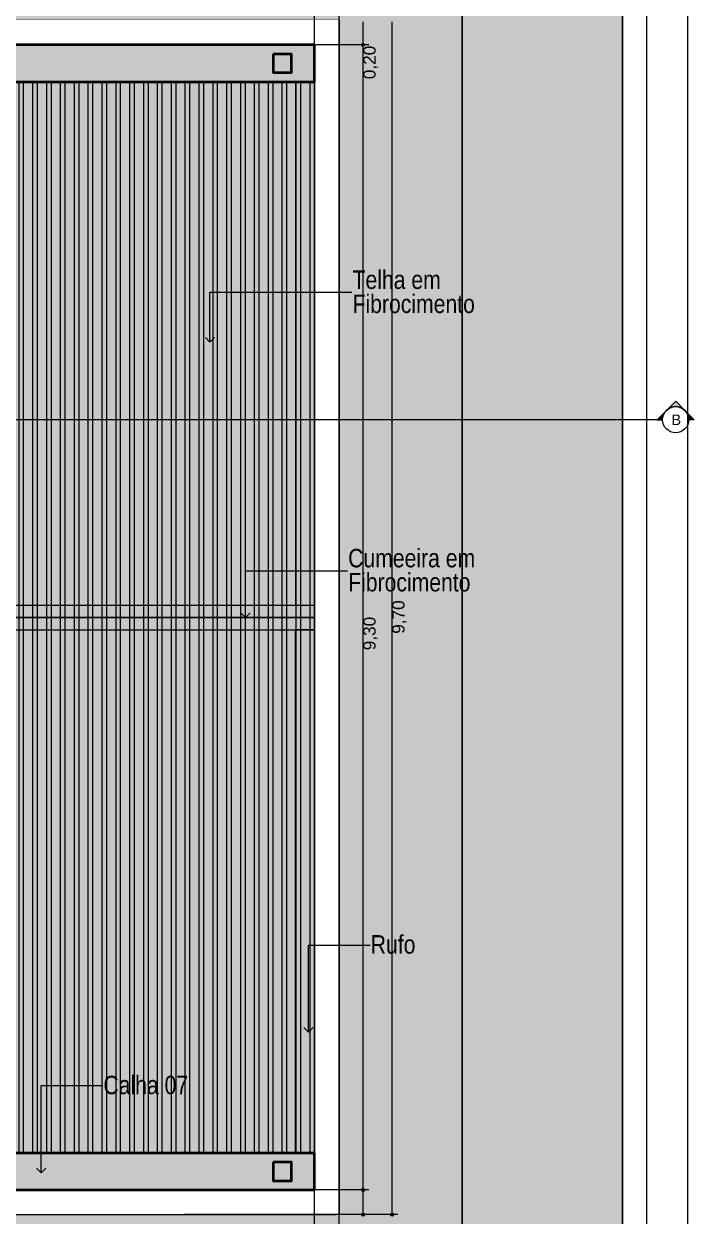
# Model space of a CAD drawing. Header units: metres. Extents: x -77 to -16.6, y -68.5 to -27.7.
# Drawn here: x -46.57 to -41.13, y -42.31 to -32.63 of the extents above; entities that cross this region are included whole.
import ezdxf

# ---------------------------------------------------------------- set-up
doc = ezdxf.new("R2010")
doc.units = ezdxf.units.M
doc.header["$MEASUREMENT"] = 0
doc.linetypes.add('Dot & Dashed', pattern=[0.012, 0.01, -0.001, 0, -0.001])
doc.linetypes.add('Wipeout_Contour', pattern=[1, 0, -1])
for name, color, linetype, lineweight in [('01_PLANTA COBERTURA_5_0_Caneta_No__7', 7, 'Continuous', 13), ('01_PLANTA COBERTURA_5_COBERTURA-LINHAS.EXEC_Caneta_No__241', 7, 'Continuous', 13), ('01_PLANTA COBERTURA_5_ESTRUTURA-COB.EST_Caneta_No__1', 7, 'Continuous', 35), ('01_PLANTA COBERTURA_5_ESTRUTURA-COB.EST_Caneta_No__241', 7, 'Continuous', 13), ('01_PLANTA COBERTURA_5_LAJES.EST_Caneta_No__241', 7, 'Continuous', 13), ('01_PLANTA COBERTURA_5_LAJES.EST_Caneta_No__98', 7, 'Continuous', 0), ('01_PLANTA COBERTURA_5_LAJES.EST_Caneta_No__99', 7, 'Continuous', 20), ('01_PLANTA COBERTURA_5_PAREDE CONSTRUIR_Caneta_No__241', 7, 'Continuous', 13), ('01_PLANTA COBERTURA_5_TERRENO.ARQ_Caneta_No__241', 7, 'Continuous', 13)]:
    doc.layers.add(name, color=color, linetype=linetype, lineweight=lineweight)
for name, color, linetype, lineweight, true_color in [('01_PLANTA COBERTURA_5_COTAS IMPLANTAÇÃO.EXEC_Caneta_No__25', 7, 'Continuous', 13, 0x982312), ('01_PLANTA COBERTURA_5_ESTRUTURA-COB.EST_Caneta_No__13', 7, 'Continuous', 0, 0xaaaaaa), ('01_PLANTA COBERTURA_5_ESTRUTURA-COB.EST_Caneta_No__19', 7, 'Continuous', 0, 0xe9e9e9), ('01_PLANTA COBERTURA_5_ESTRUTURA-COB.EST_Caneta_No__9', 7, 'Continuous', 5, 0x020202), ('01_PLANTA COBERTURA_5_LAJES.EST_Caneta_No__18', 7, 'Continuous', 0, 0xdfdfdf), ('01_PLANTA COBERTURA_5_LAJES.EST_Caneta_No__19', 7, 'Continuous', 0, 0xe9e9e9)]:
    doc.layers.add(name, color=color, linetype=linetype, lineweight=lineweight, true_color=true_color)
for name, color, linetype in [('01_PLANTA COBERTURA_5_ESTRUTURA-COB.EST', 7, 'Continuous'), ('01_PLANTA COBERTURA_5_LAJES.EST', 7, 'Continuous'), ('01_PLANTA COBERTURA_5_PAREDE CONSTRUIR', 7, 'Continuous'), ('01_PLANTA COBERTURA_5_TERRENO.ARQ', 7, 'Continuous')]:
    doc.layers.add(name, color=color, linetype=linetype)
doc.styles.add('GENERATED_STYLE_1', font='arial.ttf')
doc.styles.add('GENERATED_STYLE_2', font='ARIALN.TTF')
pattern_1 = [(90, (0, 0), (-0.1125, 0), []), (90, (-0.0375, 2e-18), (-0.1125, 0), [])]

msp = doc.modelspace()

# ---------------------------------------------------------------- hatches: boundary and pattern name
at = {"layer": '01_PLANTA COBERTURA_5_COTAS IMPLANTAÇÃO.EXEC_Caneta_No__25', "linetype": 'Continuous', "lineweight": 13, "true_color": 0x982312}
for points in [[(-43.8314, -32.7997), (-43.8304, -32.8045), (-43.8277, -32.8085), (-43.8237, -32.8112), (-43.8189, -32.8122), (-43.8141, -32.8112), (-43.81, -32.8085), (-43.8073, -32.8045), (-43.8064, -32.7997), (-43.8073, -32.7949), (-43.81, -32.7909), (-43.8141, -32.7881), (-43.8189, -32.7872), (-43.8237, -32.7881), (-43.8277, -32.7909), (-43.8304, -32.7949)], [(-43.8314, -42.1002), (-43.8304, -42.105), (-43.8277, -42.109), (-43.8237, -42.1117), (-43.8189, -42.1127), (-43.8141, -42.1117), (-43.81, -42.109), (-43.8073, -42.105), (-43.8064, -42.1002), (-43.8073, -42.0954), (-43.81, -42.0913), (-43.8141, -42.0886), (-43.8189, -42.0877), (-43.8237, -42.0886), (-43.8277, -42.0913), (-43.8304, -42.0954)], [(-43.8314, -42.3002), (-43.8304, -42.305), (-43.8277, -42.309), (-43.8237, -42.3117), (-43.8189, -42.3127), (-43.8141, -42.3117), (-43.81, -42.309), (-43.8073, -42.305), (-43.8064, -42.3002), (-43.8073, -42.2954), (-43.81, -42.2913), (-43.8141, -42.2886), (-43.8189, -42.2877), (-43.8237, -42.2886), (-43.8277, -42.2913), (-43.8304, -42.2954)], [(-43.5965, -42.3002), (-43.5955, -42.305), (-43.5928, -42.309), (-43.5888, -42.3117), (-43.584, -42.3127), (-43.5792, -42.3117), (-43.5751, -42.309), (-43.5724, -42.305), (-43.5715, -42.3002), (-43.5724, -42.2954), (-43.5751, -42.2913), (-43.5792, -42.2886), (-43.584, -42.2877), (-43.5888, -42.2886), (-43.5928, -42.2913), (-43.5955, -42.2954)]]:
    msp.add_hatch(color=24, dxfattribs=at).paths.add_polyline_path(points)
at = {"layer": '01_PLANTA COBERTURA_5_LAJES.EST', "linetype": 'Continuous', "lineweight": 0, "true_color": 0x000000}
for points in [[(-41.2062, -35.7696), (-41.2812, -35.6946), (-41.3562, -35.7696, -0.414214)], [(-41.4312, -35.8446), (-41.3873, -35.8446, -0.198912), (-41.3562, -35.7696)], [(-41.1312, -35.8446), (-41.2062, -35.7696, -0.198912), (-41.1751, -35.8446)]]:
    msp.add_hatch(color=18, dxfattribs=at).paths.add_polyline_path(points)
at = {"layer": '01_PLANTA COBERTURA_5_LAJES.EST_Caneta_No__18', "linetype": 'Continuous', "lineweight": 0, "true_color": 0xdfdfdf}
h = msp.add_hatch(dxfattribs=at)
h.set_pattern_fill('Piso_Externo__0005', color=254, style=0, pattern_type=2)
h.set_pattern_definition([(45, (0, 0.6), (-0.1909188, 0.1909188), [0, -0.18, 0, -0.27]), (110, (0.6, 0.6), (0.253717, 0.09234544), [0, -0.132, 0, -0.228])])
h.paths.add_polyline_path([(-76.514, -65.1016), (-73.814, -65.1016, -0.414214), (-75.814, -67.1016), (-66.814, -67.1016, -0.414214), (-68.814, -65.1016), (-68.814, -62.301), (-68.814, -45.4002, -0.414214), (-66.514, -43.1002), (-65.914, -43.1002), (-65.914, -42.3002), (-66.514, -42.3002), (-66.514, -38.2041), (-65.114, -38.2041), (-65.114, -36.7038), (-66.514, -36.7038), (-66.514, -32.5997), (-65.114, -32.5997), (-56.714, -32.5997), (-53.814, -32.5997), (-44.014, -32.5997), (-44.014, -42.3002), (-53.814, -42.3002), (-53.814, -47.1002), (-44.014, -47.1002), (-44.014, -50.8516), (-45.6136, -50.8516), (-45.6136, -52.3506), (-44.014, -52.3506), (-44.014, -60.3006), (-48.9163, -60.3006), (-48.9163, -61.1006), (-44.3609, -61.1006), (-44.3609, -67.1016), (-44.014, -67.1016), (-41.514, -67.1016), (-41.514, -28.1016), (-41.714, -28.1016), (-41.714, -60.3006), (-43.014, -60.3006), (-43.014, -30.0016), (-66.514, -30.0016), (-66.514, -28.1016), (-76.514, -28.1016)])
h.paths.add_polyline_path([(-73.814, -45.1016), (-76.314, -45.1016), (-76.314, -43.0892), (-75.7984, -43.0908, -0.414214), (-73.8139, -45.0876)], flags=0)
h.paths.add_polyline_path([(-73.814, -45.5846, -0.009328), (-73.814, -45.6604)], flags=0)
h.paths.add_polyline_path([(-52.814, -46.3002), (-52.814, -43.1002), (-44.014, -43.1002), (-44.014, -46.3002)], flags=0)
h.paths.add_polyline_path([(-67.714, -34.1), (-76.314, -34.1), (-76.314, -32.5997), (-67.714, -32.5997)], flags=0)
at = {"layer": '01_PLANTA COBERTURA_5_LAJES.EST_Caneta_No__19', "linetype": 'Continuous', "lineweight": 0, "true_color": 0xefefef}
msp.add_hatch(color=7, dxfattribs=at).paths.add_polyline_path([(-64.914, -47.3002), (-66.314, -47.3002), (-66.314, -60.1006), (-56.514, -60.1006), (-44.214, -60.1006), (-44.214, -56.8006), (-44.214, -52.5516), (-45.8136, -52.5516), (-45.8136, -50.6516), (-44.214, -50.6516), (-44.214, -47.3002), (-45.8136, -47.3002), (-54.014, -47.3002), (-54.014, -42.1002), (-44.214, -42.1002), (-44.214, -32.7997), (-54.014, -32.7997), (-56.514, -32.7997), (-56.714, -32.7997), (-64.914, -32.7997), (-66.314, -32.7997), (-66.314, -36.5038), (-64.914, -36.5038), (-64.914, -38.4037), (-66.314, -38.4037), (-66.314, -42.1002), (-64.914, -42.1002)])
at = {"layer": '01_PLANTA COBERTURA_5_TERRENO.ARQ', "linetype": 'Continuous', "lineweight": 0, "true_color": 0xc5d9be}
msp.add_hatch(color=9, dxfattribs=at).paths.add_polyline_path([(-66.514, -28.3016), (-66.514, -30.0016), (-43.014, -30.0016), (-43.014, -56.6006), (-41.714, -56.6006), (-41.714, -28.3016), (-43.014, -28.3016)])

# ---------------------------------------------------------------- linework, layer by layer
at = {"layer": '01_PLANTA COBERTURA_5_COBERTURA-LINHAS.EXEC_Caneta_No__241', "color": 7, "linetype": 'Continuous', "lineweight": 13, "ltscale": 1000}
for p, q in [((-45.0622, -35.2148), (-45.0622, -34.8076)), ((-45.0622, -35.2148), (-45.0997, -35.1773)), ((-45.0622, -35.2148), (-45.0247, -35.1773)), ((-44.7738, -37.4499), (-44.7738, -37.0713)), ((-44.7738, -37.4499), (-44.8113, -37.4124)), ((-44.7738, -37.4499), (-44.7363, -37.4124)), ((-46.4323, -41.9601), (-46.4323, -41.2529)), ((-46.4323, -41.2529), (-45.9323, -41.2529)), ((-46.4323, -41.9601), (-46.4698, -41.9226)), ((-46.4323, -41.9601), (-46.3948, -41.9226))]:
    msp.add_line(p, q, dxfattribs=at)
at = {"layer": '01_PLANTA COBERTURA_5_COTAS IMPLANTAÇÃO.EXEC_Caneta_No__25', "color": 24, "linetype": 'Continuous', "lineweight": 13, "ltscale": 1000, "true_color": 0x982312}
for p, q in [((-41.1833, -67.0891), (-41.1833, -28.1141)), ((-43.8189, -32.7872), (-43.8189, -32.6122)), ((-43.584, -42.2877), (-43.584, -32.6122)), ((-43.8189, -42.0877), (-43.8189, -32.8122)), ((-43.772, -32.7997), (-43.8064, -32.7997)), ((-43.8189, -42.2877), (-43.8189, -42.1127)), ((-43.772, -42.1002), (-43.8064, -42.1002)), ((-43.772, -42.3002), (-43.8064, -42.3002)), ((-43.5371, -42.3002), (-43.5715, -42.3002))]:
    msp.add_line(p, q, dxfattribs=at)
for centre in [(-43.8189, -32.7997), (-43.8189, -42.1002), (-43.8189, -42.3002), (-43.584, -42.3002)]:
    msp.add_circle(centre, 0.0125, dxfattribs=at)
at = {"layer": '01_PLANTA COBERTURA_5_ESTRUTURA-COB.EST_Caneta_No__1', "color": 7, "linetype": 'Continuous', "lineweight": 35, "ltscale": 1000, "flags": 128}
for points in [[(-44.549, -32.8747), (-44.549, -33.0247), (-44.399, -33.0247), (-44.399, -32.8747)], [(-44.549, -41.8752), (-44.549, -42.0252), (-44.399, -42.0252), (-44.399, -41.8752)]]:
    msp.add_lwpolyline(points, close=True, dxfattribs=at)
at = {"layer": '01_PLANTA COBERTURA_5_ESTRUTURA-COB.EST_Caneta_No__241', "color": 7, "linetype": 'Continuous', "lineweight": 13, "ltscale": 1000}
for p, q in [((-44.369, -33.0997), (-44.369, -37.3499)), ((-44.369, -41.8032), (-44.369, -37.5499))]:
    msp.add_line(p, q, dxfattribs=at)
at = {"layer": '01_PLANTA COBERTURA_5_LAJES.EST_Caneta_No__241', "color": 7, "linetype": 'Continuous', "lineweight": 13, "ltscale": 1000, "flags": 128}
for points in [[(-43.014, -60.3006), (-43.014, -30.0016), (-66.514, -30.0016), (-66.514, -28.1016), (-76.514, -28.1016), (-76.514, -65.1016)], [(-41.514, -67.1016), (-41.514, -28.1016), (-41.714, -28.1016), (-41.714, -60.3006)], [(-65.914, -43.1002), (-65.914, -42.3002), (-66.514, -42.3002), (-66.514, -38.2041), (-65.114, -38.2041), (-65.114, -36.7038), (-66.514, -36.7038), (-66.514, -32.5997), (-65.114, -32.5997), (-56.714, -32.5997), (-53.814, -32.5997), (-44.014, -32.5997), (-44.014, -42.3002), (-53.814, -42.3002), (-53.814, -47.1002)], [(-54.014, -47.3002), (-54.014, -42.1002), (-44.214, -42.1002), (-44.214, -32.7997), (-54.014, -32.7997), (-56.514, -32.7997), (-56.714, -32.7997), (-64.914, -32.7997), (-66.314, -32.7997), (-66.314, -36.5038), (-64.914, -36.5038), (-64.914, -38.4037), (-66.314, -38.4037), (-66.314, -42.1002), (-64.914, -42.1002), (-64.914, -47.3002)]]:
    msp.add_lwpolyline(points, dxfattribs=at)
at = {"layer": '01_PLANTA COBERTURA_5_LAJES.EST_Caneta_No__98', "color": 7, "linetype": 'Continuous', "lineweight": 0, "ltscale": 1000, "flags": 128}
for points in [[(-41.2062, -35.7696, 0.414214), (-41.3562, -35.7696), (-41.2812, -35.6946)], [(-41.4312, -35.8446), (-41.3873, -35.8446, -0.198912), (-41.3562, -35.7696)], [(-41.1312, -35.8446), (-41.1751, -35.8446, 0.198912), (-41.2062, -35.7696)]]:
    msp.add_lwpolyline(points, format="xyb", close=True, dxfattribs=at)
at = {"layer": '01_PLANTA COBERTURA_5_LAJES.EST_Caneta_No__98', "color": 7, "linetype": 'Continuous', "lineweight": 0, "ltscale": 1000}
msp.add_circle((-41.2812, -35.8446), 0.1061, dxfattribs=at)
at = {"layer": '01_PLANTA COBERTURA_5_TERRENO.ARQ_Caneta_No__241', "color": 7, "linetype": 'Continuous', "lineweight": 13, "ltscale": 1000, "flags": 128}
msp.add_lwpolyline([(-66.514, -28.3016), (-66.514, -30.0016), (-43.014, -30.0016), (-43.014, -56.6006), (-41.714, -56.6006), (-41.714, -28.3016), (-43.014, -28.3016)], close=True, dxfattribs=at)

# ---------------------------------------------------------------- texts
at = {"layer": '01_PLANTA COBERTURA_5_0_Caneta_No__7', "color": 7, "linetype": 'Continuous', "lineweight": 13, "insert": (-41.3159, -35.8877), "char_height": 0.085, "attachment_point": 7, "style": 'GENERATED_STYLE_1'}
msp.add_mtext('\\A1;{\\pql;\\pt0;\\fArial|b0|i0|c0|p0;\\W1.000000;B}', dxfattribs=at)
at = {"layer": '01_PLANTA COBERTURA_5_COBERTURA-LINHAS.EXEC_Caneta_No__241', "color": 7, "linetype": 'Continuous', "lineweight": 13, "char_height": 0.15, "width": 1.6, "attachment_point": 1, "style": 'GENERATED_STYLE_2'}
for s, insert, line_spacing_factor in [('\\A1;{\\pql;\\pt0,241;\\fArial Narrow|b0|i0|c0|p0;\\W1.000000;Telha em Fibrocimento\\fArial Narrow|b0|i0|c0|p0;\\W1.000000;\\A1{\\H.66x;\\S^  ;}\\fArial Narrow|b0|i0|c0|p0;\\W1.000000;\\fArial Narrow|b0|i0|c0|p0;\\W1.000000;\\A1{\\H.66x;\\S^  ;}\\fArial Narrow|b0|i0|c0|p0;\\W1.000000;\\fArial Narrow|b0|i0|c0|p0;\\W1.000000;\\fArial Narrow|b0|i0|c0|p0;\\W1.000000;\\fArial Narrow|b0|i0|c0|p0;\\W1.000000;\\fArial Narrow|b0|i0|c0|p0;\\W1.000000;\\fArial Narrow|b0|i0|c0|p0;\\W1.000000;\\fArial Narrow|b0|i0|c0|p0;\\W1.000000;\\A1{\\H.66x;\\S^  ;}\\fArial Narrow|b0|i0|c0|p0;\\W1.000000;\\fArial Narrow|b0|i0|c0|p0;\\W1.000000;\\A1{\\H.66x;\\S^  ;}\\fArial Narrow|b0|i0|c0|p0;\\W1.000000;\\fArial Narrow|b0|i0|c0|p0;\\W1.000000;\\fArial Narrow|b0|i0|c0|p0;\\W1.000000;\\fArial Narrow|b0|i0|c0|p0;\\W1.000000;\\fArial Narrow|b0|i0|c0|p0;\\W1.000000;\\fArial Narrow|b0|i0|c0|p0;\\W1.000000;\\fArial Narrow|b0|i0|c0|p0;\\W1.000000;\\A1{\\H.66x;\\S^  ;}\\fArial Narrow|b0|i0|c0|p0;\\W1.000000;\\fArial Narrow|b0|i0|c0|p0;\\W1.000000;\\A1{\\H.66x;\\S^  ;}\\fArial Narrow|b0|i0|c0|p0;\\W1.000000;\\fArial Narrow|b0|i0|c0|p0;\\W1.000000;\\fArial Narrow|b0|i0|c0|p0;\\W1.000000;\\fArial Narrow|b0|i0|c0|p0;\\W1.000000;\\fArial Narrow|b0|i0|c0|p0;\\W1.000000;\\fArial Narrow|b0|i0|c0|p0;\\W1.000000;\\fArial Narrow|b0|i0|c0|p0;\\W1.000000;\\A1{\\H.66x;\\S^  ;}\\fArial Narrow|b0|i0|c0|p0;\\W1.000000;\\fArial Narrow|b0|i0|c0|p0;\\W1.000000;\\A1{\\H.66x;\\S^  ;}\\fArial Narrow|b0|i0|c0|p0;\\W1.000000;\\fArial Narrow|b0|i0|c0|p0;\\W1.000000;\\fArial Narrow|b0|i0|c0|p0;\\W1.000000;\\fArial Narrow|b0|i0|c0|p0;\\W1.000000;\\fArial Narrow|b0|i0|c0|p0;\\W1.000000;\\fArial Narrow|b0|i0|c0|p0;\\W1.000000;\\fArial Narrow|b0|i0|c0|p0;\\W1.000000;\\A1{\\H.66x;\\S^  ;}\\fArial Narrow|b0|i0|c0|p0;\\W1.000000;\\fArial Narrow|b0|i0|c0|p0;\\W1.000000;\\A1{\\H.66x;\\S^  ;}\\fArial Narrow|b0|i0|c0|p0;\\W1.000000;\\fArial Narrow|b0|i0|c0|p0;\\W1.000000;\\fArial Narrow|b0|i0|c0|p0;\\W1.000000;\\fArial Narrow|b0|i0|c0|p0;\\W1.000000;\\fArial Narrow|b0|i0|c0|p0;\\W1.000000;\\fArial Narrow|b0|i0|c0|p0;\\W1.000000;\\fArial Narrow|b0|i0|c0|p0;\\W1.000000;\\A1{\\H.66x;\\S^  ;}\\fArial Narrow|b0|i0|c0|p0;\\W1.000000;}', (-43.9046, -34.6326), 0.782313), ('\\A1;{\\pql;\\pt0,241;\\fArial Narrow|b0|i0|c0|p0;\\W1.000000;Cumeeira em Fibrocimento\\fArial Narrow|b0|i0|c0|p0;\\W1.000000;\\A1{\\H.66x;\\S^  ;}\\fArial Narrow|b0|i0|c0|p0;\\W1.000000;\\fArial Narrow|b0|i0|c0|p0;\\W1.000000;\\A1{\\H.66x;\\S^  ;}\\fArial Narrow|b0|i0|c0|p0;\\W1.000000;\\fArial Narrow|b0|i0|c0|p0;\\W1.000000;\\fArial Narrow|b0|i0|c0|p0;\\W1.000000;\\fArial Narrow|b0|i0|c0|p0;\\W1.000000;\\fArial Narrow|b0|i0|c0|p0;\\W1.000000;\\fArial Narrow|b0|i0|c0|p0;\\W1.000000;\\fArial Narrow|b0|i0|c0|p0;\\W1.000000;\\A1{\\H.66x;\\S^  ;}\\fArial Narrow|b0|i0|c0|p0;\\W1.000000;\\fArial Narrow|b0|i0|c0|p0;\\W1.000000;\\A1{\\H.66x;\\S^  ;}\\fArial Narrow|b0|i0|c0|p0;\\W1.000000;\\fArial Narrow|b0|i0|c0|p0;\\W1.000000;\\fArial Narrow|b0|i0|c0|p0;\\W1.000000;\\fArial Narrow|b0|i0|c0|p0;\\W1.000000;\\fArial Narrow|b0|i0|c0|p0;\\W1.000000;\\fArial Narrow|b0|i0|c0|p0;\\W1.000000;\\fArial Narrow|b0|i0|c0|p0;\\W1.000000;\\A1{\\H.66x;\\S^  ;}\\fArial Narrow|b0|i0|c0|p0;\\W1.000000;\\fArial Narrow|b0|i0|c0|p0;\\W1.000000;\\A1{\\H.66x;\\S^  ;}\\fArial Narrow|b0|i0|c0|p0;\\W1.000000;\\fArial Narrow|b0|i0|c0|p0;\\W1.000000;\\fArial Narrow|b0|i0|c0|p0;\\W1.000000;\\fArial Narrow|b0|i0|c0|p0;\\W1.000000;\\fArial Narrow|b0|i0|c0|p0;\\W1.000000;\\fArial Narrow|b0|i0|c0|p0;\\W1.000000;\\fArial Narrow|b0|i0|c0|p0;\\W1.000000;\\A1{\\H.66x;\\S^  ;}\\fArial Narrow|b0|i0|c0|p0;\\W1.000000;\\fArial Narrow|b0|i0|c0|p0;\\W1.000000;\\A1{\\H.66x;\\S^  ;}\\fArial Narrow|b0|i0|c0|p0;\\W1.000000;\\fArial Narrow|b0|i0|c0|p0;\\W1.000000;\\fArial Narrow|b0|i0|c0|p0;\\W1.000000;\\fArial Narrow|b0|i0|c0|p0;\\W1.000000;\\fArial Narrow|b0|i0|c0|p0;\\W1.000000;\\fArial Narrow|b0|i0|c0|p0;\\W1.000000;\\fArial Narrow|b0|i0|c0|p0;\\W1.000000;\\A1{\\H.66x;\\S^  ;}\\fArial Narrow|b0|i0|c0|p0;\\W1.000000;\\fArial Narrow|b0|i0|c0|p0;\\W1.000000;\\A1{\\H.66x;\\S^  ;}\\fArial Narrow|b0|i0|c0|p0;\\W1.000000;\\fArial Narrow|b0|i0|c0|p0;\\W1.000000;\\fArial Narrow|b0|i0|c0|p0;\\W1.000000;\\fArial Narrow|b0|i0|c0|p0;\\W1.000000;\\fArial Narrow|b0|i0|c0|p0;\\W1.000000;\\fArial Narrow|b0|i0|c0|p0;\\W1.000000;\\fArial Narrow|b0|i0|c0|p0;\\W1.000000;\\A1{\\H.66x;\\S^  ;}\\fArial Narrow|b0|i0|c0|p0;\\W1.000000;}', (-43.9403, -36.8935), 0.782741)]:
    msp.add_mtext(s, dxfattribs=dict(at, insert=insert, line_spacing_factor=line_spacing_factor))
at = {"layer": '01_PLANTA COBERTURA_5_COBERTURA-LINHAS.EXEC_Caneta_No__241', "color": 7, "linetype": 'Continuous', "lineweight": 13, "char_height": 0.15, "attachment_point": 1, "style": 'GENERATED_STYLE_2'}
for s, insert in [('\\A1;{\\pql;\\pt0,241;\\fArial Narrow|b0|i0|c0|p0;\\W1.000000;Rufo \\fArial Narrow|b0|i0|c0|p0;\\W1.000000;\\A1{\\H.66x;\\S^  ;}\\fArial Narrow|b0|i0|c0|p0;\\W1.000000;\\fArial Narrow|b0|i0|c0|p0;\\W1.000000;\\A1{\\H.66x;\\S^  ;}\\fArial Narrow|b0|i0|c0|p0;\\W1.000000;\\fArial Narrow|b0|i0|c0|p0;\\W1.000000;\\fArial Narrow|b0|i0|c0|p0;\\W1.000000;\\fArial Narrow|b0|i0|c0|p0;\\W1.000000;\\fArial Narrow|b0|i0|c0|p0;\\W1.000000;\\fArial Narrow|b0|i0|c0|p0;\\W1.000000;\\fArial Narrow|b0|i0|c0|p0;\\W1.000000;\\A1{\\H.66x;\\S^  ;}\\fArial Narrow|b0|i0|c0|p0;\\W1.000000;\\fArial Narrow|b0|i0|c0|p0;\\W1.000000;\\A1{\\H.66x;\\S^  ;}\\fArial Narrow|b0|i0|c0|p0;\\W1.000000;\\fArial Narrow|b0|i0|c0|p0;\\W1.000000;\\fArial Narrow|b0|i0|c0|p0;\\W1.000000;\\fArial Narrow|b0|i0|c0|p0;\\W1.000000;\\fArial Narrow|b0|i0|c0|p0;\\W1.000000;\\fArial Narrow|b0|i0|c0|p0;\\W1.000000;\\fArial Narrow|b0|i0|c0|p0;\\W1.000000;\\A1{\\H.66x;\\S^  ;}\\fArial Narrow|b0|i0|c0|p0;\\W1.000000;\\fArial Narrow|b0|i0|c0|p0;\\W1.000000;\\A1{\\H.66x;\\S^  ;}\\fArial Narrow|b0|i0|c0|p0;\\W1.000000;\\fArial Narrow|b0|i0|c0|p0;\\W1.000000;\\fArial Narrow|b0|i0|c0|p0;\\W1.000000;\\fArial Narrow|b0|i0|c0|p0;\\W1.000000;\\fArial Narrow|b0|i0|c0|p0;\\W1.000000;\\fArial Narrow|b0|i0|c0|p0;\\W1.000000;\\fArial Narrow|b0|i0|c0|p0;\\W1.000000;\\A1{\\H.66x;\\S^  ;}\\fArial Narrow|b0|i0|c0|p0;\\W1.000000;\\fArial Narrow|b0|i0|c0|p0;\\W1.000000;\\A1{\\H.66x;\\S^  ;}\\fArial Narrow|b0|i0|c0|p0;\\W1.000000;\\fArial Narrow|b0|i0|c0|p0;\\W1.000000;\\fArial Narrow|b0|i0|c0|p0;\\W1.000000;\\fArial Narrow|b0|i0|c0|p0;\\W1.000000;\\fArial Narrow|b0|i0|c0|p0;\\W1.000000;\\fArial Narrow|b0|i0|c0|p0;\\W1.000000;\\fArial Narrow|b0|i0|c0|p0;\\W1.000000;\\A1{\\H.66x;\\S^  ;}\\fArial Narrow|b0|i0|c0|p0;\\W1.000000;\\fArial Narrow|b0|i0|c0|p0;\\W1.000000;\\A1{\\H.66x;\\S^  ;}\\fArial Narrow|b0|i0|c0|p0;\\W1.000000;\\fArial Narrow|b0|i0|c0|p0;\\W1.000000;\\fArial Narrow|b0|i0|c0|p0;\\W1.000000;\\fArial Narrow|b0|i0|c0|p0;\\W1.000000;\\fArial Narrow|b0|i0|c0|p0;\\W1.000000;\\fArial Narrow|b0|i0|c0|p0;\\W1.000000;\\fArial Narrow|b0|i0|c0|p0;\\W1.000000;\\A1{\\H.66x;\\S^  ;}\\fArial Narrow|b0|i0|c0|p0;\\W1.000000;}', (-43.7569, -40.0307)), ('\\A1;{\\pql;\\pt0,241;\\fArial Narrow|b0|i0|c0|p0;\\W1.000000;Calha 07\\fArial Narrow|b0|i0|c0|p0;\\W1.000000;\\A1{\\H.66x;\\S^  ;}\\fArial Narrow|b0|i0|c0|p0;\\W1.000000;\\fArial Narrow|b0|i0|c0|p0;\\W1.000000;\\A1{\\H.66x;\\S^  ;}\\fArial Narrow|b0|i0|c0|p0;\\W1.000000;\\fArial Narrow|b0|i0|c0|p0;\\W1.000000;\\fArial Narrow|b0|i0|c0|p0;\\W1.000000;\\fArial Narrow|b0|i0|c0|p0;\\W1.000000;\\fArial Narrow|b0|i0|c0|p0;\\W1.000000;\\fArial Narrow|b0|i0|c0|p0;\\W1.000000;\\fArial Narrow|b0|i0|c0|p0;\\W1.000000;\\A1{\\H.66x;\\S^  ;}\\fArial Narrow|b0|i0|c0|p0;\\W1.000000;\\fArial Narrow|b0|i0|c0|p0;\\W1.000000;\\A1{\\H.66x;\\S^  ;}\\fArial Narrow|b0|i0|c0|p0;\\W1.000000;\\fArial Narrow|b0|i0|c0|p0;\\W1.000000;\\fArial Narrow|b0|i0|c0|p0;\\W1.000000;\\fArial Narrow|b0|i0|c0|p0;\\W1.000000;\\fArial Narrow|b0|i0|c0|p0;\\W1.000000;\\fArial Narrow|b0|i0|c0|p0;\\W1.000000;\\fArial Narrow|b0|i0|c0|p0;\\W1.000000;\\A1{\\H.66x;\\S^  ;}\\fArial Narrow|b0|i0|c0|p0;\\W1.000000;\\fArial Narrow|b0|i0|c0|p0;\\W1.000000;\\A1{\\H.66x;\\S^  ;}\\fArial Narrow|b0|i0|c0|p0;\\W1.000000;\\fArial Narrow|b0|i0|c0|p0;\\W1.000000;\\fArial Narrow|b0|i0|c0|p0;\\W1.000000;\\fArial Narrow|b0|i0|c0|p0;\\W1.000000;\\fArial Narrow|b0|i0|c0|p0;\\W1.000000;\\fArial Narrow|b0|i0|c0|p0;\\W1.000000;\\fArial Narrow|b0|i0|c0|p0;\\W1.000000;\\A1{\\H.66x;\\S^  ;}\\fArial Narrow|b0|i0|c0|p0;\\W1.000000;\\fArial Narrow|b0|i0|c0|p0;\\W1.000000;\\A1{\\H.66x;\\S^  ;}\\fArial Narrow|b0|i0|c0|p0;\\W1.000000;\\fArial Narrow|b0|i0|c0|p0;\\W1.000000;\\fArial Narrow|b0|i0|c0|p0;\\W1.000000;\\fArial Narrow|b0|i0|c0|p0;\\W1.000000;\\fArial Narrow|b0|i0|c0|p0;\\W1.000000;\\fArial Narrow|b0|i0|c0|p0;\\W1.000000;\\fArial Narrow|b0|i0|c0|p0;\\W1.000000;\\A1{\\H.66x;\\S^  ;}\\fArial Narrow|b0|i0|c0|p0;\\W1.000000;\\fArial Narrow|b0|i0|c0|p0;\\W1.000000;\\A1{\\H.66x;\\S^  ;}\\fArial Narrow|b0|i0|c0|p0;\\W1.000000;\\fArial Narrow|b0|i0|c0|p0;\\W1.000000;\\fArial Narrow|b0|i0|c0|p0;\\W1.000000;\\fArial Narrow|b0|i0|c0|p0;\\W1.000000;\\fArial Narrow|b0|i0|c0|p0;\\W1.000000;\\fArial Narrow|b0|i0|c0|p0;\\W1.000000;\\fArial Narrow|b0|i0|c0|p0;\\W1.000000;\\A1{\\H.66x;\\S^  ;}\\fArial Narrow|b0|i0|c0|p0;\\W1.000000;}', (-45.9273, -41.1724))]:
    msp.add_mtext(s, dxfattribs=dict(at, insert=insert))
at = {"layer": '01_PLANTA COBERTURA_5_COTAS IMPLANTAÇÃO.EXEC_Caneta_No__25', "color": 24, "linetype": 'Continuous', "lineweight": 13, "true_color": 0x982312, "char_height": 0.1, "width": 0.26692, "attachment_point": 7, "rotation": 90, "style": 'GENERATED_STYLE_1'}
for s, insert in [('\\A1;{\\pql;\\fArial|b0|i0|c0|p0;\\W1.000000;0,20}', (-43.6989, -33.0791)), ('\\A1;{\\pql;\\fArial|b0|i0|c0|p0;\\W1.000000;9,70}', (-43.464, -37.5834)), ('\\A1;{\\pql;\\fArial|b0|i0|c0|p0;\\W1.000000;9,30}', (-43.6989, -37.7169))]:
    msp.add_mtext(s, dxfattribs=dict(at, insert=insert))

# ---------------------------------------------------------------- next in the draw order: wipeouts: each hides what was drawn before it
at = {"color": 254, "linetype": 'Wipeout_Contour', "lineweight": 0, "ltscale": 257.852936}
msp.add_wipeout([(-41.544, -28.1316), (-41.544, -67.1016), (-41.514, -67.1016), (-41.514, -28.1316)], dxfattribs=at).dxf.layer = '01_PLANTA COBERTURA_5_PAREDE CONSTRUIR'
at = {"color": 254, "linetype": 'Wipeout_Contour', "lineweight": 0, "ltscale": 241.171527}
msp.add_wipeout([(-41.714, -28.3016), (-41.714, -56.6006), (-41.684, -56.6006), (-41.684, -28.3016)], dxfattribs=at).dxf.layer = '01_PLANTA COBERTURA_5_PAREDE CONSTRUIR'
at = {"color": 254, "linetype": 'Wipeout_Contour', "lineweight": 0, "ltscale": 165.084033}
msp.add_wipeout([(-44.044, -32.6297), (-44.014, -32.6297), (-44.014, -32.5997)], dxfattribs=at).dxf.layer = '01_PLANTA COBERTURA_5_PAREDE CONSTRUIR'
at = {"color": 254, "linetype": 'Wipeout_Contour', "lineweight": 0, "ltscale": 165.797492}
msp.add_wipeout([(-44.214, -32.7997), (-44.184, -32.7997), (-44.184, -32.7697)], dxfattribs=at).dxf.layer = '01_PLANTA COBERTURA_5_PAREDE CONSTRUIR'
at = {"color": 254, "linetype": 'Wipeout_Contour', "lineweight": 0, "ltscale": 183.16145}
msp.add_wipeout([(-44.214, -42.1302), (-44.184, -42.1302), (-44.214, -42.1002)], dxfattribs=at).dxf.layer = '01_PLANTA COBERTURA_5_PAREDE CONSTRUIR'
at = {"color": 254, "linetype": 'Wipeout_Contour', "lineweight": 0, "ltscale": 183.148247}
msp.add_wipeout([(-44.044, -42.2702), (-44.044, -42.3002), (-44.014, -42.3002)], dxfattribs=at).dxf.layer = '01_PLANTA COBERTURA_5_PAREDE CONSTRUIR'

# ---------------------------------------------------------------- next in the draw order: wipeouts: each hides what was drawn before it
at = {"color": 254, "linetype": 'Wipeout_Contour', "lineweight": 0, "ltscale": 240.943221}
msp.add_wipeout([(-41.684, -28.2716), (-41.684, -56.6306), (-41.544, -56.6306), (-41.544, -28.2716)], dxfattribs=at).dxf.layer = '01_PLANTA COBERTURA_5_PAREDE CONSTRUIR'
at = {"color": 254, "linetype": 'Wipeout_Contour', "lineweight": 0, "ltscale": 165.428312}
msp.add_wipeout([(-44.184, -32.7697), (-44.044, -32.7697), (-44.044, -32.6297)], dxfattribs=at).dxf.layer = '01_PLANTA COBERTURA_5_PAREDE CONSTRUIR'
at = {"color": 254, "linetype": 'Wipeout_Contour', "lineweight": 0, "ltscale": 183.23149}
msp.add_wipeout([(-44.184, -42.2702), (-44.044, -42.2702), (-44.184, -42.1302)], dxfattribs=at).dxf.layer = '01_PLANTA COBERTURA_5_PAREDE CONSTRUIR'

# ---------------------------------------------------------------- next in the draw order: linework, layer by layer
at = {"layer": '01_PLANTA COBERTURA_5_PAREDE CONSTRUIR_Caneta_No__241', "color": 7, "linetype": 'Continuous', "lineweight": 13, "ltscale": 1000, "flags": 128}
for points in [[(-41.514, -67.1016), (-41.514, -28.1016)], [(-41.714, -28.3016), (-41.714, -56.6006)]]:
    msp.add_lwpolyline(points, dxfattribs=at)

# ---------------------------------------------------------------- next in the draw order: wipeouts: each hides what was drawn before it
at = {"color": 254, "linetype": 'Wipeout_Contour', "lineweight": 0, "ltscale": 163.691494}
msp.add_wipeout([(-44.044, -32.6297), (-44.014, -32.5997), (-44.044, -32.5997)], dxfattribs=at).dxf.layer = '01_PLANTA COBERTURA_5_PAREDE CONSTRUIR'
at = {"color": 254, "linetype": 'Wipeout_Contour', "lineweight": 0, "ltscale": 164.404792}
msp.add_wipeout([(-44.214, -32.7997), (-44.184, -32.7697), (-44.214, -32.7697)], dxfattribs=at).dxf.layer = '01_PLANTA COBERTURA_5_PAREDE CONSTRUIR'
at = {"color": 254, "linetype": 'Wipeout_Contour', "lineweight": 0, "ltscale": 183.153167}
msp.add_wipeout([(-44.214, -42.1002), (-44.184, -42.1302), (-44.184, -42.1002)], dxfattribs=at).dxf.layer = '01_PLANTA COBERTURA_5_PAREDE CONSTRUIR'
at = {"color": 254, "linetype": 'Wipeout_Contour', "lineweight": 0, "ltscale": 183.134394}
msp.add_wipeout([(-44.044, -42.2702), (-44.014, -42.3002), (-44.014, -42.2702)], dxfattribs=at).dxf.layer = '01_PLANTA COBERTURA_5_PAREDE CONSTRUIR'

# ---------------------------------------------------------------- next in the draw order: wipeouts: each hides what was drawn before it
at = {"color": 254, "linetype": 'Wipeout_Contour', "lineweight": 0, "ltscale": 257.569158}
msp.add_wipeout([(-66.484, -32.6297), (-44.044, -32.6297), (-44.044, -32.5997), (-66.484, -32.5997)], dxfattribs=at).dxf.layer = '01_PLANTA COBERTURA_5_PAREDE CONSTRUIR'
at = {"color": 254, "linetype": 'Wipeout_Contour', "lineweight": 0, "ltscale": 257.892177}
msp.add_wipeout([(-66.314, -32.7997), (-44.214, -32.7997), (-44.214, -32.7697), (-66.314, -32.7697)], dxfattribs=at).dxf.layer = '01_PLANTA COBERTURA_5_PAREDE CONSTRUIR'

# ---------------------------------------------------------------- next in the draw order: wipeouts: each hides what was drawn before it
at = {"color": 254, "linetype": 'Wipeout_Contour', "lineweight": 0, "ltscale": 164.058542}
msp.add_wipeout([(-44.184, -32.7697), (-44.044, -32.6297), (-44.184, -32.6297)], dxfattribs=at).dxf.layer = '01_PLANTA COBERTURA_5_PAREDE CONSTRUIR'

# ---------------------------------------------------------------- next in the draw order: linework, layer by layer
at = {"layer": '01_PLANTA COBERTURA_5_PAREDE CONSTRUIR_Caneta_No__241', "color": 7, "linetype": 'Continuous', "lineweight": 13, "ltscale": 1000, "flags": 128}
msp.add_lwpolyline([(-44.014, -32.5997), (-44.014, -32.6297)], dxfattribs=at)

# ---------------------------------------------------------------- next in the draw order: wipeouts: each hides what was drawn before it
at = {"color": 254, "linetype": 'Wipeout_Contour', "lineweight": 0, "ltscale": 257.720314}
msp.add_wipeout([(-66.344, -32.7697), (-44.184, -32.7697), (-44.184, -32.6297), (-66.344, -32.6297)], dxfattribs=at).dxf.layer = '01_PLANTA COBERTURA_5_PAREDE CONSTRUIR'

# ---------------------------------------------------------------- next in the draw order: linework, layer by layer
at = {"layer": '01_PLANTA COBERTURA_5_PAREDE CONSTRUIR_Caneta_No__241', "color": 7, "linetype": 'Continuous', "lineweight": 13, "ltscale": 1000, "flags": 128}
msp.add_lwpolyline([(-66.314, -32.7997), (-44.214, -32.7997)], dxfattribs=at)

# ---------------------------------------------------------------- next in the draw order: wipeouts: each hides what was drawn before it
at = {"color": 254, "linetype": 'Wipeout_Contour', "lineweight": 0, "ltscale": 231.601112}
msp.add_wipeout([(-44.044, -32.6297), (-44.044, -42.2702), (-44.014, -42.2702), (-44.014, -32.6297)], dxfattribs=at).dxf.layer = '01_PLANTA COBERTURA_5_PAREDE CONSTRUIR'

# ---------------------------------------------------------------- next in the draw order: wipeouts: each hides what was drawn before it
at = {"color": 254, "linetype": 'Wipeout_Contour', "lineweight": 0, "ltscale": 232.090566}
msp.add_wipeout([(-44.214, -32.7997), (-44.214, -42.1002), (-44.184, -42.1002), (-44.184, -32.7997)], dxfattribs=at).dxf.layer = '01_PLANTA COBERTURA_5_PAREDE CONSTRUIR'

# ---------------------------------------------------------------- next in the draw order: linework, layer by layer
at = {"layer": '01_PLANTA COBERTURA_5_COBERTURA-LINHAS.EXEC_Caneta_No__241', "color": 7, "linetype": 'Continuous', "lineweight": 13, "ltscale": 1000}
for q in [(-44.2619, -40.1112), (-44.2994, -40.7808)]:
    msp.add_line((-44.2619, -40.8183), q, dxfattribs=at)

# ---------------------------------------------------------------- next in the draw order: wipeouts: each hides what was drawn before it
at = {"color": 254, "linetype": 'Wipeout_Contour', "lineweight": 0, "ltscale": 183.064896}
msp.add_wipeout([(-44.184, -42.1302), (-44.044, -42.2702), (-44.044, -42.1302)], dxfattribs=at).dxf.layer = '01_PLANTA COBERTURA_5_PAREDE CONSTRUIR'

# ---------------------------------------------------------------- next in the draw order: linework, layer by layer
at = {"layer": '01_PLANTA COBERTURA_5_PAREDE CONSTRUIR_Caneta_No__241', "color": 7, "linetype": 'Continuous', "lineweight": 13, "ltscale": 1000, "flags": 128}
msp.add_lwpolyline([(-44.014, -42.3002), (-44.044, -42.3002)], dxfattribs=at)

# ---------------------------------------------------------------- next in the draw order: wipeouts: each hides what was drawn before it
at = {"color": 254, "linetype": 'Wipeout_Contour', "lineweight": 0, "ltscale": 231.835224}
msp.add_wipeout([(-44.184, -32.7697), (-44.184, -42.1302), (-44.044, -42.1302), (-44.044, -32.7697)], dxfattribs=at).dxf.layer = '01_PLANTA COBERTURA_5_PAREDE CONSTRUIR'

# ---------------------------------------------------------------- next in the draw order: hatches: boundary and pattern name
at = {"layer": '01_PLANTA COBERTURA_5_ESTRUTURA-COB.EST', "linetype": 'Continuous', "lineweight": 0, "true_color": 0xffffff}
for points in [[(-44.369, -37.3499), (-44.214, -37.3499), (-44.214, -33.0997), (-44.369, -33.0997)], [(-44.214, -37.5499), (-44.369, -37.5499), (-44.369, -41.8032), (-44.214, -41.8032)]]:
    msp.add_hatch(color=7, dxfattribs=at).paths.add_polyline_path(points)
at = {"layer": '01_PLANTA COBERTURA_5_ESTRUTURA-COB.EST_Caneta_No__13', "linetype": 'Continuous', "lineweight": 0, "true_color": 0xaaaaaa}
h = msp.add_hatch(dxfattribs=at)
h.set_pattern_fill('Telha_cobertura_02_0005', color=253, style=0, pattern_type=2)
h.set_pattern_definition(pattern_1)
h.paths.add_polyline_path([(-44.214, -33.0997), (-66.314, -33.0997), (-66.314, -36.5038), (-64.914, -36.5038), (-64.914, -37.4499), (-44.214, -37.4499)])
h = msp.add_hatch(dxfattribs=at)
h.set_pattern_fill('Telha_cobertura_02_0005', color=253, style=0, pattern_type=2)
h.set_pattern_definition(pattern_1)
h.paths.add_polyline_path([(-66.314, -38.4037), (-66.314, -41.8002), (-64.914, -41.8002), (-44.214, -41.8002), (-44.214, -37.4499), (-64.914, -37.4499), (-64.914, -38.4037)])
at = {"layer": '01_PLANTA COBERTURA_5_ESTRUTURA-COB.EST_Caneta_No__19', "linetype": 'Continuous', "lineweight": 0, "true_color": 0xe9e9e9}
msp.add_hatch(color=254, dxfattribs=at).paths.add_polyline_path([(-64.914, -37.3499), (-64.914, -37.5499), (-44.214, -37.5499), (-44.214, -37.3499)])

# ---------------------------------------------------------------- next in the draw order: linework, layer by layer
at = {"layer": '01_PLANTA COBERTURA_5_COBERTURA-LINHAS.EXEC_Caneta_No__241', "color": 7, "linetype": 'Continuous', "lineweight": 13, "ltscale": 1000}
for p, q in [((-45.0622, -34.8076), (-43.9096, -34.8076)), ((-44.7738, -37.0713), (-43.9453, -37.0713)), ((-44.2619, -40.1112), (-43.7619, -40.1112)), ((-44.2619, -40.8183), (-44.2244, -40.7808))]:
    msp.add_line(p, q, dxfattribs=at)
at = {"layer": '01_PLANTA COBERTURA_5_COTAS IMPLANTAÇÃO.EXEC_Caneta_No__25', "color": 24, "linetype": 'Continuous', "lineweight": 13, "ltscale": 1000, "true_color": 0x982312}
for p, q in [((-44.014, -33.7342), (-44.014, -32.2937)), ((-44.214, -33.9088), (-44.214, -32.4683)), ((-44.014, -33.9088), (-44.014, -32.4683)), ((-43.8314, -32.7997), (-45.2719, -32.7997))]:
    msp.add_line(p, q, dxfattribs=at)
at = {"layer": '01_PLANTA COBERTURA_5_ESTRUTURA-COB.EST_Caneta_No__1', "color": 7, "linetype": 'Continuous', "lineweight": 35, "ltscale": 1000, "flags": 128}
msp.add_lwpolyline([(-66.314, -33.0997), (-44.214, -33.0997), (-44.214, -32.7997), (-66.314, -32.7997)], close=True, dxfattribs=at)
at = {"layer": '01_PLANTA COBERTURA_5_ESTRUTURA-COB.EST_Caneta_No__241', "color": 7, "linetype": 'Continuous', "lineweight": 13, "ltscale": 1000}
for p, q in [((-44.369, -33.0997), (-44.214, -33.0997)), ((-44.214, -33.0997), (-44.214, -37.3499)), ((-64.914, -37.3499), (-44.214, -37.3499)), ((-44.369, -37.3499), (-44.214, -37.3499)), ((-44.214, -37.5499), (-44.214, -37.3499)), ((-64.914, -37.5499), (-44.214, -37.5499)), ((-44.214, -37.5499), (-44.369, -37.5499)), ((-44.214, -41.8032), (-44.214, -37.5499)), ((-44.214, -41.8032), (-44.369, -41.8032))]:
    msp.add_line(p, q, dxfattribs=at)
at = {"layer": '01_PLANTA COBERTURA_5_ESTRUTURA-COB.EST_Caneta_No__9', "color": 18, "linetype": 'Continuous', "lineweight": 5, "ltscale": 1000, "true_color": 0x020202, "flags": 128}
for points in [[(-44.214, -33.0997), (-66.314, -33.0997), (-66.314, -36.5038), (-64.914, -36.5038), (-64.914, -37.4499), (-44.214, -37.4499)], [(-66.314, -38.4037), (-66.314, -41.8002), (-64.914, -41.8002), (-44.214, -41.8002), (-44.214, -37.4499), (-64.914, -37.4499), (-64.914, -38.4037)]]:
    msp.add_lwpolyline(points, close=True, dxfattribs=at)
at = {"layer": '01_PLANTA COBERTURA_5_LAJES.EST_Caneta_No__99', "color": 7, "linetype": 'Dot & Dashed', "lineweight": 20, "ltscale": 1000}
msp.add_line((-41.4312, -35.8446), (-76.7059, -35.8446), dxfattribs=at)
at = {"layer": '01_PLANTA COBERTURA_5_PAREDE CONSTRUIR_Caneta_No__241', "color": 7, "linetype": 'Continuous', "lineweight": 13, "ltscale": 1000, "flags": 128}
for points in [[(-44.014, -42.3002), (-44.014, -32.6297)], [(-44.214, -32.7997), (-44.214, -42.1002)]]:
    msp.add_lwpolyline(points, dxfattribs=at)

# ---------------------------------------------------------------- next in the draw order: wipeouts: each hides what was drawn before it
at = {"color": 254, "linetype": 'Wipeout_Contour', "lineweight": 0, "ltscale": 277.028129}
msp.add_wipeout([(-65.084, -42.1002), (-65.084, -42.1302), (-44.214, -42.1302), (-44.214, -42.1002)], dxfattribs=at).dxf.layer = '01_PLANTA COBERTURA_5_PAREDE CONSTRUIR'
at = {"color": 254, "linetype": 'Wipeout_Contour', "lineweight": 0, "ltscale": 258.925415}
msp.add_wipeout([(-44.044, -42.2702), (-53.814, -42.2702), (-53.814, -42.3002), (-44.044, -42.3002)], dxfattribs=at).dxf.layer = '01_PLANTA COBERTURA_5_PAREDE CONSTRUIR'

# ---------------------------------------------------------------- next in the draw order: linework, layer by layer
at = {"layer": '01_PLANTA COBERTURA_5_COTAS IMPLANTAÇÃO.EXEC_Caneta_No__25', "color": 24, "linetype": 'Continuous', "lineweight": 13, "ltscale": 1000, "true_color": 0x982312}
for p, q in [((-44.014, -42.8675), (-44.014, -41.427)), ((-44.014, -43.0612), (-44.014, -41.6207))]:
    msp.add_line(p, q, dxfattribs=at)

# ---------------------------------------------------------------- next in the draw order: wipeouts: each hides what was drawn before it
at = {"color": 254, "linetype": 'Wipeout_Contour', "lineweight": 0, "ltscale": 258.952452}
msp.add_wipeout([(-44.184, -42.1302), (-53.844, -42.1302), (-53.844, -42.2702), (-44.184, -42.2702)], dxfattribs=at).dxf.layer = '01_PLANTA COBERTURA_5_PAREDE CONSTRUIR'

# ---------------------------------------------------------------- next in the draw order: linework, layer by layer
at = {"layer": '01_PLANTA COBERTURA_5_COTAS IMPLANTAÇÃO.EXEC_Caneta_No__25', "color": 24, "linetype": 'Continuous', "lineweight": 13, "ltscale": 1000, "true_color": 0x982312}
for p, q in [((-44.214, -42.8675), (-44.214, -41.427)), ((-43.8314, -42.1002), (-45.2719, -42.1002)), ((-43.8314, -42.3002), (-45.2719, -42.3002)), ((-43.5965, -42.3002), (-44.4867, -42.3002))]:
    msp.add_line(p, q, dxfattribs=at)
at = {"layer": '01_PLANTA COBERTURA_5_ESTRUTURA-COB.EST_Caneta_No__1', "color": 7, "linetype": 'Continuous', "lineweight": 35, "ltscale": 1000, "flags": 128}
msp.add_lwpolyline([(-66.314, -42.1002), (-44.214, -42.1002), (-44.214, -41.8002), (-66.314, -41.8002)], close=True, dxfattribs=at)
at = {"layer": '01_PLANTA COBERTURA_5_PAREDE CONSTRUIR_Caneta_No__241', "color": 7, "linetype": 'Continuous', "lineweight": 13, "ltscale": 1000, "flags": 128}
for points in [[(-44.214, -42.1002), (-65.084, -42.1002)], [(-53.814, -42.3002), (-44.044, -42.3002)]]:
    msp.add_lwpolyline(points, dxfattribs=at)

doc.saveas('drawing.dxf')
